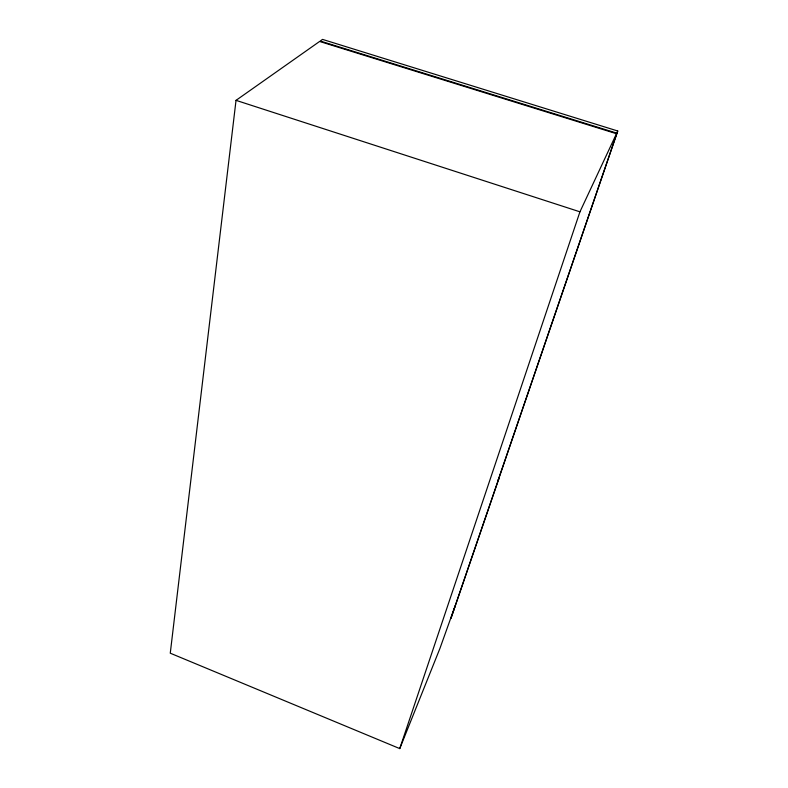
<?xml version="1.0" encoding="UTF-8"?>
<svg xmlns="http://www.w3.org/2000/svg" width="788" height="788" viewBox="0 0 788 788"><rect width="100%" height="100%" fill="white"/><g stroke="black" fill="none" stroke-linecap="round" stroke-linejoin="round"><path stroke-width="1.18" d="M399.752 748.6L579.938 211.824L616.472 133.704L319.613 41.459L236.026 100.352L170.267 653.193L399.752 748.6L439.901 648.514L455.129 605.933M616.738 133.133L320.224 41.025L322.538 39.4L617.733 130.995L450.963 618.294L499.346 477.341L498.085 480.375M617.733 130.995L498.302 479.734M236.026 100.352L579.938 211.824"/></g></svg>
